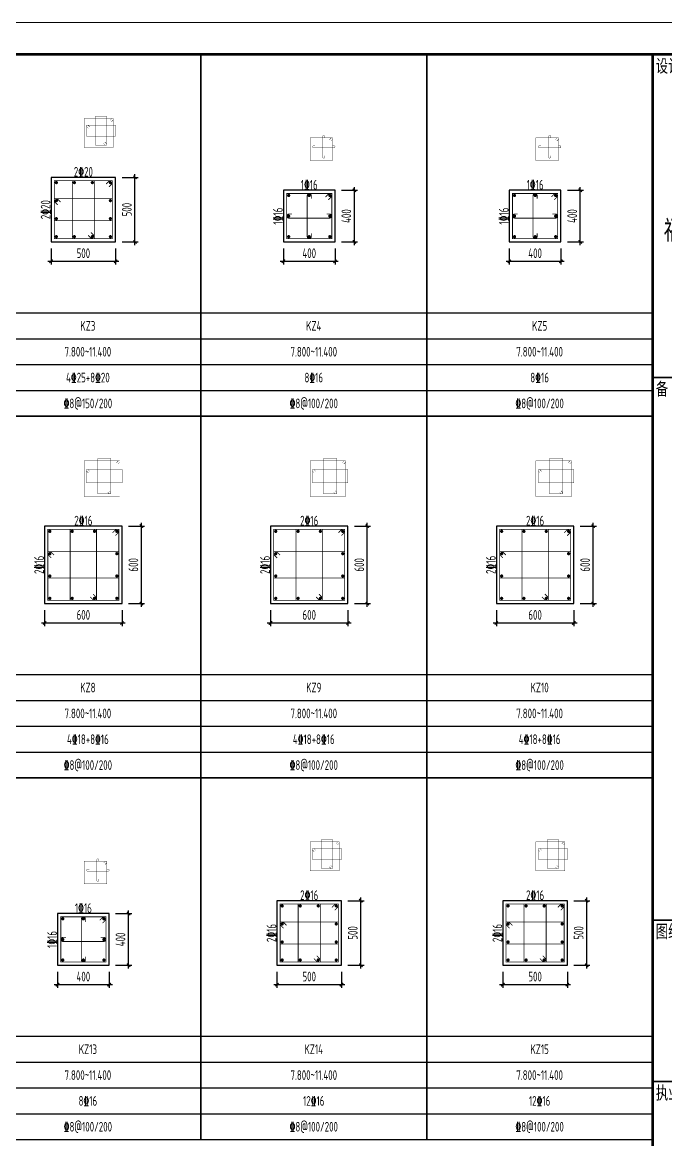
# Model space of a CAD drawing. Extents: x 3968514 to 5230306, y -516551 to -228246.
# Drawn here: x 4817156 to 4837094, y -334753 to -300153 of the extents above; entities that cross this region are included whole.
import ezdxf
from ezdxf.enums import TextEntityAlignment as Align

# ---------------------------------------------------------------- set-up
doc = ezdxf.new("R2010")
doc.units = 0
doc.header["$LTSCALE"] = 1000
doc.header["$MEASUREMENT"] = 0
for name, color, linetype, lineweight in [('COLU-DE', 7, 'Continuous', 25), ('COLU-DE-DIM', 3, 'Continuous', 25), ('COLU-YW', 7, 'Continuous', 25), ('FRAME', 3, 'Continuous', 18), ('REIN-D', 6, 'Continuous', 50), ('REIN-L', 1, 'Continuous', 50), ('TAB', 144, 'Continuous', 25), ('TAB-TEXT', 7, 'Continuous', 25)]:
    doc.layers.add(name, color=color, linetype=linetype, lineweight=lineweight)
doc.styles.add('FRAME', font='simhei.ttf', dxfattribs={"width": 0.7})
doc.styles.add('FromPkpm', font='Tssdeng.shx', dxfattribs={"width": 0.7, "bigfont": 'hztxt.shx'})
doc.dimstyles.new('Pkpm_1', dxfattribs={"dimtxt": 250, "dimasz": 100, "dimexe": 100, "dimexo": 0.0625, "dimgap": 100, "dimtad": 1, "dimdec": 0, "dimrnd": 1, "dimzin": 0, "dimdsep": 46, "dimtxsty": 'FromPkpm', "dimblk1": 'ARCHTICK', "dimblk2": 'ARCHTICK', "dimsah": 1, "dimcen": 0.09, "dimdle": 100, "dimadec": 0, "dimazin": 0, "dimtfac": 1, "dimtdec": 0, "dimtix": 1, "dimtmove": 2, "dimatfit": 1, "dimfxl": 1, "dimtolj": 1, "dimtzin": 0, "dimarcsym": 0})

# ---------------------------------------------------------------- blocks, each defined once
blk = doc.blocks.new('A$C0B803521')
at = {"layer": 'FRAME', "lineweight": 18}
blk.add_line((-15943, 93652), (-100043, 93652), dxfattribs=at)
at = {"layer": 'FRAME', "lineweight": 140}
blk.add_line((-16943, 92652), (-97543, 92652), dxfattribs=at)
at = {"layer": 'FRAME', "lineweight": 70}
blk.add_line((-23943, 92652), (-23943, 35252), dxfattribs=at)
at = {"layer": 'FRAME', "lineweight": 35}
for p, q in [((-23943, 82652), (-16943, 82652)), ((-16943, 65852), (-23943, 65852)), ((-16943, 60852), (-23943, 60852))]:
    blk.add_line(p, q, dxfattribs=at)
at = {"layer": 'FRAME', "style": 'FRAME'}
for s, insert, char_height, width, attachment_point in [('设计单位', (-23843, 92502), 400, 2368.14, 1), ('福建医工设计院有限公司', (-20443, 87187), 600, 9859.32, 5), ('备  注', (-23843, 82502), 400, 1758.31, 1), ('图纸专用章', (-23843, 65702), 400, 2928.14, 1), ('执业章', (-23843, 60702), 400, 3554.58, 1)]:
    blk.add_mtext(s, dxfattribs=dict(at, insert=insert, char_height=char_height, width=width, attachment_point=attachment_point))
blk = doc.blocks.new('_ArchTick')
at = {"color": 0, "linetype": 'ByBlock', "const_width": 0.4}
blk.add_lwpolyline([(-0.5, -0.5), (0.5, 0.5)], dxfattribs=at)
blk = doc.blocks.new('*D524')
at = {"layer": 'COLU-DE-DIM', "color": 0, "lineweight": -2, "transparency": 16777216}
for p, q in [((4832247, -307153), (4832247, -307653)), ((4833847, -307153), (4833847, -307653)), ((4832147, -307553), (4833947, -307553))]:
    blk.add_line(p, q, dxfattribs=at)
at = {"layer": 'Defpoints', "color": 0, "transparency": 16777216}
for p in [(4832247, -306953), (4833847, -306953), (4833847, -307553)]:
    blk.add_point(p, dxfattribs=at)
at = {"layer": 'COLU-DE-DIM', "color": 0, "lineweight": -2, "transparency": 16777216, "xscale": 100, "yscale": 100, "zscale": 100, "rotation": 180}
blk.add_blockref('_ArchTick', (4832247, -307553), dxfattribs=at)
at = {"layer": 'COLU-DE-DIM', "color": 0, "lineweight": -2, "transparency": 16777216, "xscale": 100, "yscale": 100, "zscale": 100}
blk.add_blockref('_ArchTick', (4833847, -307553), dxfattribs=at)
at = {"layer": 'COLU-DE-DIM', "color": 7, "transparency": 16777216, "insert": (4833047, -307303), "char_height": 300, "attachment_point": 5, "style": 'FromPkpm'}
blk.add_mtext('\\A1;400', dxfattribs=at)
blk = doc.blocks.new('*D523')
at = {"layer": 'COLU-DE-DIM', "color": 0, "lineweight": -2, "transparency": 16777216}
for p, q in [((4834047, -305353), (4834547, -305353)), ((4834447, -307053), (4834447, -305253)), ((4834047, -306953), (4834547, -306953))]:
    blk.add_line(p, q, dxfattribs=at)
at = {"layer": 'Defpoints', "color": 0, "transparency": 16777216}
for p in [(4833847, -305353), (4834447, -305353), (4833847, -306953)]:
    blk.add_point(p, dxfattribs=at)
at = {"layer": 'COLU-DE-DIM', "color": 0, "lineweight": -2, "transparency": 16777216, "xscale": 100, "yscale": 100, "zscale": 100}
for p, rotation in [((4834447, -305353), 90), ((4834447, -306953), 270)]:
    blk.add_blockref('_ArchTick', p, dxfattribs=dict(at, rotation=rotation))
at = {"layer": 'COLU-DE-DIM', "color": 7, "transparency": 16777216, "insert": (4834197, -306153), "char_height": 300, "attachment_point": 5, "rotation": 90, "style": 'FromPkpm'}
blk.add_mtext('\\A1;400', dxfattribs=at)
blk = doc.blocks.new('*D532')
at = {"layer": 'COLU-DE-DIM', "color": 0, "lineweight": -2, "transparency": 16777216}
for p, q in [((4825247, -307153), (4825247, -307653)), ((4826847, -307153), (4826847, -307653)), ((4825147, -307553), (4826947, -307553))]:
    blk.add_line(p, q, dxfattribs=at)
at = {"layer": 'Defpoints', "color": 0, "transparency": 16777216}
for p in [(4825247, -306953), (4826847, -306953), (4826847, -307553)]:
    blk.add_point(p, dxfattribs=at)
at = {"layer": 'COLU-DE-DIM', "color": 0, "lineweight": -2, "transparency": 16777216, "xscale": 100, "yscale": 100, "zscale": 100, "rotation": 180}
blk.add_blockref('_ArchTick', (4825247, -307553), dxfattribs=at)
at = {"layer": 'COLU-DE-DIM', "color": 0, "lineweight": -2, "transparency": 16777216, "xscale": 100, "yscale": 100, "zscale": 100}
blk.add_blockref('_ArchTick', (4826847, -307553), dxfattribs=at)
at = {"layer": 'COLU-DE-DIM', "color": 7, "transparency": 16777216, "insert": (4826047, -307303), "char_height": 300, "attachment_point": 5, "style": 'FromPkpm'}
blk.add_mtext('\\A1;400', dxfattribs=at)
blk = doc.blocks.new('*D531')
at = {"layer": 'COLU-DE-DIM', "color": 0, "lineweight": -2, "transparency": 16777216}
for p, q in [((4827047, -305353), (4827547, -305353)), ((4827447, -307053), (4827447, -305253)), ((4827047, -306953), (4827547, -306953))]:
    blk.add_line(p, q, dxfattribs=at)
at = {"layer": 'Defpoints', "color": 0, "transparency": 16777216}
for p in [(4826847, -305353), (4827447, -305353), (4826847, -306953)]:
    blk.add_point(p, dxfattribs=at)
at = {"layer": 'COLU-DE-DIM', "color": 0, "lineweight": -2, "transparency": 16777216, "xscale": 100, "yscale": 100, "zscale": 100}
for p, rotation in [((4827447, -305353), 90), ((4827447, -306953), 270)]:
    blk.add_blockref('_ArchTick', p, dxfattribs=dict(at, rotation=rotation))
at = {"layer": 'COLU-DE-DIM', "color": 7, "transparency": 16777216, "insert": (4827197, -306153), "char_height": 300, "attachment_point": 5, "rotation": 90, "style": 'FromPkpm'}
blk.add_mtext('\\A1;400', dxfattribs=at)
blk = doc.blocks.new('*D526')
at = {"layer": 'COLU-DE-DIM', "color": 0, "lineweight": -2, "transparency": 16777216}
for p, q in [((4817847, -318353), (4817847, -318853)), ((4820247, -318353), (4820247, -318853)), ((4817747, -318753), (4820347, -318753))]:
    blk.add_line(p, q, dxfattribs=at)
at = {"layer": 'Defpoints', "color": 0, "transparency": 16777216}
for p in [(4817847, -318153), (4820247, -318153), (4820247, -318753)]:
    blk.add_point(p, dxfattribs=at)
at = {"layer": 'COLU-DE-DIM', "color": 0, "lineweight": -2, "transparency": 16777216, "xscale": 100, "yscale": 100, "zscale": 100, "rotation": 180}
blk.add_blockref('_ArchTick', (4817847, -318753), dxfattribs=at)
at = {"layer": 'COLU-DE-DIM', "color": 0, "lineweight": -2, "transparency": 16777216, "xscale": 100, "yscale": 100, "zscale": 100}
blk.add_blockref('_ArchTick', (4820247, -318753), dxfattribs=at)
at = {"layer": 'COLU-DE-DIM', "color": 7, "transparency": 16777216, "insert": (4819047, -318503), "char_height": 300, "attachment_point": 5, "style": 'FromPkpm'}
blk.add_mtext('\\A1;600', dxfattribs=at)
blk = doc.blocks.new('*D525')
at = {"layer": 'COLU-DE-DIM', "color": 0, "lineweight": -2, "transparency": 16777216}
for p, q in [((4820447, -315753), (4820947, -315753)), ((4820847, -318253), (4820847, -315653)), ((4820447, -318153), (4820947, -318153))]:
    blk.add_line(p, q, dxfattribs=at)
at = {"layer": 'Defpoints', "color": 0, "transparency": 16777216}
for p in [(4820247, -315753), (4820847, -315753), (4820247, -318153)]:
    blk.add_point(p, dxfattribs=at)
at = {"layer": 'COLU-DE-DIM', "color": 0, "lineweight": -2, "transparency": 16777216, "xscale": 100, "yscale": 100, "zscale": 100}
for p, rotation in [((4820847, -315753), 90), ((4820847, -318153), 270)]:
    blk.add_blockref('_ArchTick', p, dxfattribs=dict(at, rotation=rotation))
at = {"layer": 'COLU-DE-DIM', "color": 7, "transparency": 16777216, "insert": (4820597, -316953), "char_height": 300, "attachment_point": 5, "rotation": 90, "style": 'FromPkpm'}
blk.add_mtext('\\A1;600', dxfattribs=at)
blk = doc.blocks.new('*D512')
at = {"layer": 'COLU-DE-DIM', "color": 0, "lineweight": -2, "transparency": 16777216}
for p, q in [((4831847, -318353), (4831847, -318853)), ((4834247, -318353), (4834247, -318853)), ((4831747, -318753), (4834347, -318753))]:
    blk.add_line(p, q, dxfattribs=at)
at = {"layer": 'Defpoints', "color": 0, "transparency": 16777216}
for p in [(4831847, -318153), (4834247, -318153), (4834247, -318753)]:
    blk.add_point(p, dxfattribs=at)
at = {"layer": 'COLU-DE-DIM', "color": 0, "lineweight": -2, "transparency": 16777216, "xscale": 100, "yscale": 100, "zscale": 100, "rotation": 180}
blk.add_blockref('_ArchTick', (4831847, -318753), dxfattribs=at)
at = {"layer": 'COLU-DE-DIM', "color": 0, "lineweight": -2, "transparency": 16777216, "xscale": 100, "yscale": 100, "zscale": 100}
blk.add_blockref('_ArchTick', (4834247, -318753), dxfattribs=at)
at = {"layer": 'COLU-DE-DIM', "color": 7, "transparency": 16777216, "insert": (4833047, -318503), "char_height": 300, "attachment_point": 5, "style": 'FromPkpm'}
blk.add_mtext('\\A1;600', dxfattribs=at)
blk = doc.blocks.new('*D511')
at = {"layer": 'COLU-DE-DIM', "color": 0, "lineweight": -2, "transparency": 16777216}
for p, q in [((4834447, -315753), (4834947, -315753)), ((4834847, -318253), (4834847, -315653)), ((4834447, -318153), (4834947, -318153))]:
    blk.add_line(p, q, dxfattribs=at)
at = {"layer": 'Defpoints', "color": 0, "transparency": 16777216}
for p in [(4834247, -315753), (4834847, -315753), (4834247, -318153)]:
    blk.add_point(p, dxfattribs=at)
at = {"layer": 'COLU-DE-DIM', "color": 0, "lineweight": -2, "transparency": 16777216, "xscale": 100, "yscale": 100, "zscale": 100}
for p, rotation in [((4834847, -315753), 90), ((4834847, -318153), 270)]:
    blk.add_blockref('_ArchTick', p, dxfattribs=dict(at, rotation=rotation))
at = {"layer": 'COLU-DE-DIM', "color": 7, "transparency": 16777216, "insert": (4834597, -316953), "char_height": 300, "attachment_point": 5, "rotation": 90, "style": 'FromPkpm'}
blk.add_mtext('\\A1;600', dxfattribs=at)
blk = doc.blocks.new('*D510')
at = {"layer": 'COLU-DE-DIM', "color": 0, "lineweight": -2, "transparency": 16777216}
for p, q in [((4824847, -318353), (4824847, -318853)), ((4827247, -318353), (4827247, -318853)), ((4824747, -318753), (4827347, -318753))]:
    blk.add_line(p, q, dxfattribs=at)
at = {"layer": 'Defpoints', "color": 0, "transparency": 16777216}
for p in [(4824847, -318153), (4827247, -318153), (4827247, -318753)]:
    blk.add_point(p, dxfattribs=at)
at = {"layer": 'COLU-DE-DIM', "color": 0, "lineweight": -2, "transparency": 16777216, "xscale": 100, "yscale": 100, "zscale": 100, "rotation": 180}
blk.add_blockref('_ArchTick', (4824847, -318753), dxfattribs=at)
at = {"layer": 'COLU-DE-DIM', "color": 0, "lineweight": -2, "transparency": 16777216, "xscale": 100, "yscale": 100, "zscale": 100}
blk.add_blockref('_ArchTick', (4827247, -318753), dxfattribs=at)
at = {"layer": 'COLU-DE-DIM', "color": 7, "transparency": 16777216, "insert": (4826047, -318503), "char_height": 300, "attachment_point": 5, "style": 'FromPkpm'}
blk.add_mtext('\\A1;600', dxfattribs=at)
blk = doc.blocks.new('*D509')
at = {"layer": 'COLU-DE-DIM', "color": 0, "lineweight": -2, "transparency": 16777216}
for p, q in [((4827447, -315753), (4827947, -315753)), ((4827847, -318253), (4827847, -315653)), ((4827447, -318153), (4827947, -318153))]:
    blk.add_line(p, q, dxfattribs=at)
at = {"layer": 'Defpoints', "color": 0, "transparency": 16777216}
for p in [(4827247, -315753), (4827847, -315753), (4827247, -318153)]:
    blk.add_point(p, dxfattribs=at)
at = {"layer": 'COLU-DE-DIM', "color": 0, "lineweight": -2, "transparency": 16777216, "xscale": 100, "yscale": 100, "zscale": 100}
for p, rotation in [((4827847, -315753), 90), ((4827847, -318153), 270)]:
    blk.add_blockref('_ArchTick', p, dxfattribs=dict(at, rotation=rotation))
at = {"layer": 'COLU-DE-DIM', "color": 7, "transparency": 16777216, "insert": (4827597, -316953), "char_height": 300, "attachment_point": 5, "rotation": 90, "style": 'FromPkpm'}
blk.add_mtext('\\A1;600', dxfattribs=at)
blk = doc.blocks.new('*D522')
at = {"layer": 'COLU-DE-DIM', "color": 0, "lineweight": -2, "transparency": 16777216}
for p, q in [((4832047, -329553), (4832047, -330053)), ((4834047, -329553), (4834047, -330053)), ((4831947, -329953), (4834147, -329953))]:
    blk.add_line(p, q, dxfattribs=at)
at = {"layer": 'Defpoints', "color": 0, "transparency": 16777216}
for p in [(4832047, -329353), (4834047, -329353), (4834047, -329953)]:
    blk.add_point(p, dxfattribs=at)
at = {"layer": 'COLU-DE-DIM', "color": 0, "lineweight": -2, "transparency": 16777216, "xscale": 100, "yscale": 100, "zscale": 100, "rotation": 180}
blk.add_blockref('_ArchTick', (4832047, -329953), dxfattribs=at)
at = {"layer": 'COLU-DE-DIM', "color": 0, "lineweight": -2, "transparency": 16777216, "xscale": 100, "yscale": 100, "zscale": 100}
blk.add_blockref('_ArchTick', (4834047, -329953), dxfattribs=at)
at = {"layer": 'COLU-DE-DIM', "color": 7, "transparency": 16777216, "insert": (4833047, -329703), "char_height": 300, "attachment_point": 5, "style": 'FromPkpm'}
blk.add_mtext('\\A1;500', dxfattribs=at)
blk = doc.blocks.new('*D521')
at = {"layer": 'COLU-DE-DIM', "color": 0, "lineweight": -2, "transparency": 16777216}
for p, q in [((4834647, -329453), (4834647, -327253)), ((4834247, -327353), (4834747, -327353)), ((4834247, -329353), (4834747, -329353))]:
    blk.add_line(p, q, dxfattribs=at)
at = {"layer": 'Defpoints', "color": 0, "transparency": 16777216}
for p in [(4834047, -327353), (4834647, -327353), (4834047, -329353)]:
    blk.add_point(p, dxfattribs=at)
at = {"layer": 'COLU-DE-DIM', "color": 0, "lineweight": -2, "transparency": 16777216, "xscale": 100, "yscale": 100, "zscale": 100}
for p, rotation in [((4834647, -327353), 90), ((4834647, -329353), 270)]:
    blk.add_blockref('_ArchTick', p, dxfattribs=dict(at, rotation=rotation))
at = {"layer": 'COLU-DE-DIM', "color": 7, "transparency": 16777216, "insert": (4834397, -328353), "char_height": 300, "attachment_point": 5, "rotation": 90, "style": 'FromPkpm'}
blk.add_mtext('\\A1;500', dxfattribs=at)
blk = doc.blocks.new('*D520')
at = {"layer": 'COLU-DE-DIM', "color": 0, "lineweight": -2, "transparency": 16777216}
for p, q in [((4818247, -329553), (4818247, -330053)), ((4819847, -329553), (4819847, -330053)), ((4818147, -329953), (4819947, -329953))]:
    blk.add_line(p, q, dxfattribs=at)
at = {"layer": 'Defpoints', "color": 0, "transparency": 16777216}
for p in [(4818247, -329353), (4819847, -329353), (4819847, -329953)]:
    blk.add_point(p, dxfattribs=at)
at = {"layer": 'COLU-DE-DIM', "color": 0, "lineweight": -2, "transparency": 16777216, "xscale": 100, "yscale": 100, "zscale": 100, "rotation": 180}
blk.add_blockref('_ArchTick', (4818247, -329953), dxfattribs=at)
at = {"layer": 'COLU-DE-DIM', "color": 0, "lineweight": -2, "transparency": 16777216, "xscale": 100, "yscale": 100, "zscale": 100}
blk.add_blockref('_ArchTick', (4819847, -329953), dxfattribs=at)
at = {"layer": 'COLU-DE-DIM', "color": 7, "transparency": 16777216, "insert": (4819047, -329703), "char_height": 300, "attachment_point": 5, "style": 'FromPkpm'}
blk.add_mtext('\\A1;400', dxfattribs=at)
blk = doc.blocks.new('*D519')
at = {"layer": 'COLU-DE-DIM', "color": 0, "lineweight": -2, "transparency": 16777216}
for p, q in [((4820447, -329453), (4820447, -327653)), ((4820047, -327753), (4820547, -327753)), ((4820047, -329353), (4820547, -329353))]:
    blk.add_line(p, q, dxfattribs=at)
at = {"layer": 'Defpoints', "color": 0, "transparency": 16777216}
for p in [(4819847, -327753), (4820447, -327753), (4819847, -329353)]:
    blk.add_point(p, dxfattribs=at)
at = {"layer": 'COLU-DE-DIM', "color": 0, "lineweight": -2, "transparency": 16777216, "xscale": 100, "yscale": 100, "zscale": 100}
for p, rotation in [((4820447, -327753), 90), ((4820447, -329353), 270)]:
    blk.add_blockref('_ArchTick', p, dxfattribs=dict(at, rotation=rotation))
at = {"layer": 'COLU-DE-DIM', "color": 7, "transparency": 16777216, "insert": (4820197, -328553), "char_height": 300, "attachment_point": 5, "rotation": 90, "style": 'FromPkpm'}
blk.add_mtext('\\A1;400', dxfattribs=at)
blk = doc.blocks.new('*D450')
at = {"layer": 'COLU-DE-DIM', "color": 0, "lineweight": -2, "transparency": 16777216}
for p, q in [((4825047, -329553), (4825047, -330053)), ((4827047, -329553), (4827047, -330053)), ((4824947, -329953), (4827147, -329953))]:
    blk.add_line(p, q, dxfattribs=at)
at = {"layer": 'Defpoints', "color": 0, "transparency": 16777216}
for p in [(4825047, -329353), (4827047, -329353), (4827047, -329953)]:
    blk.add_point(p, dxfattribs=at)
at = {"layer": 'COLU-DE-DIM', "color": 0, "lineweight": -2, "transparency": 16777216, "xscale": 100, "yscale": 100, "zscale": 100, "rotation": 180}
blk.add_blockref('_ArchTick', (4825047, -329953), dxfattribs=at)
at = {"layer": 'COLU-DE-DIM', "color": 0, "lineweight": -2, "transparency": 16777216, "xscale": 100, "yscale": 100, "zscale": 100}
blk.add_blockref('_ArchTick', (4827047, -329953), dxfattribs=at)
at = {"layer": 'COLU-DE-DIM', "color": 7, "transparency": 16777216, "insert": (4826047, -329703), "char_height": 300, "attachment_point": 5, "style": 'FromPkpm'}
blk.add_mtext('\\A1;500', dxfattribs=at)
blk = doc.blocks.new('*D449')
at = {"layer": 'COLU-DE-DIM', "color": 0, "lineweight": -2, "transparency": 16777216}
for p, q in [((4827647, -329453), (4827647, -327253)), ((4827247, -327353), (4827747, -327353)), ((4827247, -329353), (4827747, -329353))]:
    blk.add_line(p, q, dxfattribs=at)
at = {"layer": 'Defpoints', "color": 0, "transparency": 16777216}
for p in [(4827047, -327353), (4827647, -327353), (4827047, -329353)]:
    blk.add_point(p, dxfattribs=at)
at = {"layer": 'COLU-DE-DIM', "color": 0, "lineweight": -2, "transparency": 16777216, "xscale": 100, "yscale": 100, "zscale": 100}
for p, rotation in [((4827647, -327353), 90), ((4827647, -329353), 270)]:
    blk.add_blockref('_ArchTick', p, dxfattribs=dict(at, rotation=rotation))
at = {"layer": 'COLU-DE-DIM', "color": 7, "transparency": 16777216, "insert": (4827397, -328353), "char_height": 300, "attachment_point": 5, "rotation": 90, "style": 'FromPkpm'}
blk.add_mtext('\\A1;500', dxfattribs=at)
blk = doc.blocks.new('*D444')
at = {"layer": 'COLU-DE-DIM', "color": 0, "lineweight": -2, "transparency": 16777216}
for p, q in [((4818047, -307153), (4818047, -307653)), ((4820047, -307153), (4820047, -307653)), ((4817947, -307553), (4820147, -307553))]:
    blk.add_line(p, q, dxfattribs=at)
at = {"layer": 'Defpoints', "color": 0, "transparency": 16777216}
for p in [(4818047, -306953), (4820047, -306953), (4820047, -307553)]:
    blk.add_point(p, dxfattribs=at)
at = {"layer": 'COLU-DE-DIM', "color": 0, "lineweight": -2, "transparency": 16777216, "xscale": 100, "yscale": 100, "zscale": 100, "rotation": 180}
blk.add_blockref('_ArchTick', (4818047, -307553), dxfattribs=at)
at = {"layer": 'COLU-DE-DIM', "color": 0, "lineweight": -2, "transparency": 16777216, "xscale": 100, "yscale": 100, "zscale": 100}
blk.add_blockref('_ArchTick', (4820047, -307553), dxfattribs=at)
at = {"layer": 'COLU-DE-DIM', "color": 7, "transparency": 16777216, "insert": (4819047, -307303), "char_height": 300, "attachment_point": 5, "style": 'FromPkpm'}
blk.add_mtext('\\A1;500', dxfattribs=at)
blk = doc.blocks.new('*D443')
at = {"layer": 'COLU-DE-DIM', "color": 0, "lineweight": -2, "transparency": 16777216}
for p, q in [((4820247, -304953), (4820747, -304953)), ((4820647, -307053), (4820647, -304853)), ((4820247, -306953), (4820747, -306953))]:
    blk.add_line(p, q, dxfattribs=at)
at = {"layer": 'Defpoints', "color": 0, "transparency": 16777216}
for p in [(4820047, -304953), (4820647, -304953), (4820047, -306953)]:
    blk.add_point(p, dxfattribs=at)
at = {"layer": 'COLU-DE-DIM', "color": 0, "lineweight": -2, "transparency": 16777216, "xscale": 100, "yscale": 100, "zscale": 100}
for p, rotation in [((4820647, -304953), 90), ((4820647, -306953), 270)]:
    blk.add_blockref('_ArchTick', p, dxfattribs=dict(at, rotation=rotation))
at = {"layer": 'COLU-DE-DIM', "color": 7, "transparency": 16777216, "insert": (4820397, -305953), "char_height": 300, "attachment_point": 5, "rotation": 90, "style": 'FromPkpm'}
blk.add_mtext('\\A1;500', dxfattribs=at)

msp = doc.modelspace()

# ---------------------------------------------------------------- linework, layer by layer
at = {"layer": 'COLU-DE'}
for points in [[(4818047.48787, -306953.30351), (4820047.48787, -306953.30351), (4820047.48787, -304953.30351), (4818047.48787, -304953.30351)], [(4825247.48787, -306953.30351), (4826847.48787, -306953.30351), (4826847.48787, -305353.30351), (4825247.48787, -305353.30351)], [(4832247.48787, -306953.30351), (4833847.48787, -306953.30351), (4833847.48787, -305353.30351), (4832247.48787, -305353.30351)], [(4817847.48787, -318153.30351), (4820247.48787, -318153.30351), (4820247.48787, -315753.30351), (4817847.48787, -315753.30351)], [(4824847.48787, -318153.30351), (4827247.48787, -318153.30351), (4827247.48787, -315753.30351), (4824847.48787, -315753.30351)], [(4831847.48787, -318153.30351), (4834247.48787, -318153.30351), (4834247.48787, -315753.30351), (4831847.48787, -315753.30351)], [(4825047.48787, -329353.30253), (4827047.48787, -329353.30253), (4827047.48787, -327353.30253), (4825047.48787, -327353.30253)], [(4832047.48787, -329353.30253), (4834047.48787, -329353.30253), (4834047.48787, -327353.30253), (4832047.48787, -327353.30253)], [(4818247.48787, -329353.30253), (4819847.48787, -329353.30253), (4819847.48787, -327753.30253), (4818247.48787, -327753.30253)]]:
    msp.add_lwpolyline(points, close=True, dxfattribs=at)
at = {"layer": 'REIN-D', "const_width": 50}
for points in [[(4818234.98787, -305115.80351, 1), (4818184.98787, -305115.80351, 1)], [(4818793.32113, -305115.80351, 1), (4818743.32113, -305115.80351, 1)], [(4819351.65462, -305115.80351, 1), (4819301.65462, -305115.80351, 1)], [(4819909.98787, -305115.80351, 1), (4819859.98787, -305115.80351, 1)], [(4825434.98787, -305515.80351, 1), (4825384.98787, -305515.80351, 1)], [(4826072.48787, -305515.80351, 1), (4826022.48787, -305515.80351, 1)], [(4826709.98787, -305515.80351, 1), (4826659.98787, -305515.80351, 1)], [(4832434.98787, -305515.80351, 1), (4832384.98787, -305515.80351, 1)], [(4833072.48787, -305515.80351, 1), (4833022.48787, -305515.80351, 1)], [(4833709.98787, -305515.80351, 1), (4833659.98787, -305515.80351, 1)], [(4818234.98787, -305674.13652, 1), (4818184.98787, -305674.13652, 1)], [(4819909.98787, -305674.13652, 1), (4819859.98787, -305674.13652, 1)], [(4818234.98787, -306232.4705, 1), (4818184.98787, -306232.4705, 1)], [(4819909.98787, -306232.4705, 1), (4819859.98787, -306232.4705, 1)], [(4825434.98787, -306153.30351, 1), (4825384.98787, -306153.30351, 1)], [(4826709.98787, -306153.30351, 1), (4826659.98787, -306153.30351, 1)], [(4832434.98787, -306153.30351, 1), (4832384.98787, -306153.30351, 1)], [(4833709.98787, -306153.30351, 1), (4833659.98787, -306153.30351, 1)], [(4818234.98787, -306790.80351, 1), (4818184.98787, -306790.80351, 1)], [(4818793.32113, -306790.80351, 1), (4818743.32113, -306790.80351, 1)], [(4819351.65462, -306790.80351, 1), (4819301.65462, -306790.80351, 1)], [(4819909.98787, -306790.80351, 1), (4819859.98787, -306790.80351, 1)], [(4825434.98787, -306790.80351, 1), (4825384.98787, -306790.80351, 1)], [(4826072.48787, -306790.80351, 1), (4826022.48787, -306790.80351, 1)], [(4826709.98787, -306790.80351, 1), (4826659.98787, -306790.80351, 1)], [(4832434.98787, -306790.80351, 1), (4832384.98787, -306790.80351, 1)], [(4833072.48787, -306790.80351, 1), (4833022.48787, -306790.80351, 1)], [(4833709.98787, -306790.80351, 1), (4833659.98787, -306790.80351, 1)], [(4818034.98787, -315915.80351, 1), (4817984.98787, -315915.80351, 1)], [(4818726.65584, -315915.80351, 1), (4818676.65584, -315915.80351, 1)], [(4819418.31991, -315915.80351, 1), (4819368.31991, -315915.80351, 1)], [(4820109.98787, -315915.80351, 1), (4820059.98787, -315915.80351, 1)], [(4825034.98787, -315915.80351, 1), (4824984.98787, -315915.80351, 1)], [(4825726.65584, -315915.80351, 1), (4825676.65584, -315915.80351, 1)], [(4826418.31991, -315915.80351, 1), (4826368.31991, -315915.80351, 1)], [(4827109.98787, -315915.80351, 1), (4827059.98787, -315915.80351, 1)], [(4832034.98787, -315915.80351, 1), (4831984.98787, -315915.80351, 1)], [(4832726.65584, -315915.80351, 1), (4832676.65584, -315915.80351, 1)], [(4833418.31991, -315915.80351, 1), (4833368.31991, -315915.80351, 1)], [(4834109.98787, -315915.80351, 1), (4834059.98787, -315915.80351, 1)], [(4818034.98787, -316607.4705, 1), (4817984.98787, -316607.4705, 1)], [(4820109.98787, -316607.4705, 1), (4820059.98787, -316607.4705, 1)], [(4825034.98787, -316607.4705, 1), (4824984.98787, -316607.4705, 1)], [(4827109.98787, -316607.4705, 1), (4827059.98787, -316607.4705, 1)], [(4832034.98787, -316607.4705, 1), (4831984.98787, -316607.4705, 1)], [(4834109.98787, -316607.4705, 1), (4834059.98787, -316607.4705, 1)], [(4818034.98787, -317299.13652, 1), (4817984.98787, -317299.13652, 1)], [(4820109.98787, -317299.13652, 1), (4820059.98787, -317299.13652, 1)], [(4825034.98787, -317299.13652, 1), (4824984.98787, -317299.13652, 1)], [(4827109.98787, -317299.13652, 1), (4827059.98787, -317299.13652, 1)], [(4832034.98787, -317299.13652, 1), (4831984.98787, -317299.13652, 1)], [(4834109.98787, -317299.13652, 1), (4834059.98787, -317299.13652, 1)], [(4818034.98787, -317990.80351, 1), (4817984.98787, -317990.80351, 1)], [(4818726.65584, -317990.80351, 1), (4818676.65584, -317990.80351, 1)], [(4819418.31991, -317990.80351, 1), (4819368.31991, -317990.80351, 1)], [(4820109.98787, -317990.80351, 1), (4820059.98787, -317990.80351, 1)], [(4825034.98787, -317990.80351, 1), (4824984.98787, -317990.80351, 1)], [(4825726.65584, -317990.80351, 1), (4825676.65584, -317990.80351, 1)], [(4826418.31991, -317990.80351, 1), (4826368.31991, -317990.80351, 1)], [(4827109.98787, -317990.80351, 1), (4827059.98787, -317990.80351, 1)], [(4832034.98787, -317990.80351, 1), (4831984.98787, -317990.80351, 1)], [(4832726.65584, -317990.80351, 1), (4832676.65584, -317990.80351, 1)], [(4833418.31991, -317990.80351, 1), (4833368.31991, -317990.80351, 1)], [(4834109.98787, -317990.80351, 1), (4834059.98787, -317990.80351, 1)], [(4825234.98787, -327515.80253, 1), (4825184.98787, -327515.80253, 1)], [(4825793.32113, -327515.80253, 1), (4825743.32113, -327515.80253, 1)], [(4826351.65462, -327515.80253, 1), (4826301.65462, -327515.80253, 1)], [(4826909.98787, -327515.80253, 1), (4826859.98787, -327515.80253, 1)], [(4832234.98787, -327515.80253, 1), (4832184.98787, -327515.80253, 1)], [(4832793.32088, -327515.80253, 1), (4832743.32088, -327515.80253, 1)], [(4833351.65487, -327515.80253, 1), (4833301.65487, -327515.80253, 1)], [(4833909.98787, -327515.80253, 1), (4833859.98787, -327515.80253, 1)], [(4818434.98787, -327915.80253, 1), (4818384.98787, -327915.80253, 1)], [(4819072.48787, -327915.80253, 1), (4819022.48787, -327915.80253, 1)], [(4819709.98787, -327915.80253, 1), (4819659.98787, -327915.80253, 1)], [(4825234.98787, -328074.13652, 1), (4825184.98787, -328074.13652, 1)], [(4826909.98787, -328074.13652, 1), (4826859.98787, -328074.13652, 1)], [(4832234.98787, -328074.13652, 1), (4832184.98787, -328074.13652, 1)], [(4833909.98787, -328074.13652, 1), (4833859.98787, -328074.13652, 1)], [(4818434.98787, -328553.30253, 1), (4818384.98787, -328553.30253, 1)], [(4819709.98787, -328553.30253, 1), (4819659.98787, -328553.30253, 1)], [(4825234.98787, -328632.46855, 1), (4825184.98787, -328632.46855, 1)], [(4826909.98787, -328632.46855, 1), (4826859.98787, -328632.46855, 1)], [(4832234.98787, -328632.46855, 1), (4832184.98787, -328632.46855, 1)], [(4833909.98787, -328632.46855, 1), (4833859.98787, -328632.46855, 1)], [(4818434.98787, -329190.80253, 1), (4818384.98787, -329190.80253, 1)], [(4819072.48787, -329190.80253, 1), (4819022.48787, -329190.80253, 1)], [(4819709.98787, -329190.80253, 1), (4819659.98787, -329190.80253, 1)], [(4825234.98787, -329190.80253, 1), (4825184.98787, -329190.80253, 1)], [(4825793.32113, -329190.80253, 1), (4825743.32113, -329190.80253, 1)], [(4826351.65462, -329190.80253, 1), (4826301.65462, -329190.80253, 1)], [(4826909.98787, -329190.80253, 1), (4826859.98787, -329190.80253, 1)], [(4832234.98787, -329190.80253, 1), (4832184.98787, -329190.80253, 1)], [(4832793.32088, -329190.80253, 1), (4832743.32088, -329190.80253, 1)], [(4833351.65487, -329190.80253, 1), (4833301.65487, -329190.80253, 1)], [(4833909.98787, -329190.80253, 1), (4833859.98787, -329190.80253, 1)]]:
    msp.add_lwpolyline(points, format="xyb", close=True, dxfattribs=at)
at = {"layer": 'REIN-L', "color": 6}
for points, const_width in [([(4819671.13582, -303905.3123), (4819724.12703, -303958.30351), (4819768.32137, -303958.30351), (4819768.32137, -303058.30351), (4819426.65462, -303058.30351), (4819426.65462, -303958.30351), (4819768.32137, -303958.30351), (4819768.32137, -303914.10917), (4819715.32967, -303861.11796)], 10), ([(4819244.67342, -303390.46171), (4819191.68197, -303337.4705), (4819147.48787, -303337.4705), (4819147.48787, -303679.13652), (4820047.48787, -303679.13652), (4820047.48787, -303337.4705), (4819147.48787, -303337.4705), (4819147.48787, -303381.66435), (4819200.47933, -303434.65605)], 10), ([(4819194.78353, -306747.32109), (4819300.76619, -306853.30351), (4819389.15462, -306853.30351), (4819389.15462, -305053.30351), (4818705.82113, -305053.30351), (4818705.82113, -306853.30351), (4819389.15462, -306853.30351), (4819389.15462, -306764.91484), (4819283.17171, -306658.93242)], 25), ([(4818341.85897, -305717.61992), (4818235.87606, -305611.63652), (4818147.48787, -305611.63652), (4818147.48787, -306294.9705), (4819947.48787, -306294.9705), (4819947.48787, -305611.63652), (4818147.48787, -305611.63652), (4818147.48787, -305700.02519), (4818253.47078, -305806.00761)], 25), ([(4819804.46834, -314705.3123), (4819857.46053, -314758.30351), (4819901.65584, -314758.30351), (4819901.65584, -313658.30351), (4819493.31991, -313658.30351), (4819493.31991, -314758.30351), (4819901.65584, -314758.30351), (4819901.65584, -314714.10917), (4819848.66366, -314661.11796)], 10), ([(4826804.46834, -314705.3123), (4826857.46053, -314758.30351), (4826901.65584, -314758.30351), (4826901.65584, -313658.30351), (4826493.31991, -313658.30351), (4826493.31991, -314758.30351), (4826901.65584, -314758.30351), (4826901.65584, -314714.10917), (4826848.66366, -314661.11796)], 10), ([(4833804.46834, -314705.3123), (4833857.46053, -314758.30351), (4833901.65584, -314758.30351), (4833901.65584, -313658.30351), (4833493.31991, -313658.30351), (4833493.31991, -314758.30351), (4833901.65584, -314758.30351), (4833901.65584, -314714.10917), (4833848.66366, -314661.11796)], 10), ([(4819244.67537, -314057.12822), (4819191.68319, -314004.13652), (4819147.48787, -314004.13652), (4819147.48787, -314412.4705), (4820247.48787, -314412.4705), (4820247.48787, -314004.13652), (4819147.48787, -314004.13652), (4819147.48787, -314048.33085), (4819200.48006, -314101.32206)], 10), ([(4826244.67537, -314057.12822), (4826191.68319, -314004.13652), (4826147.48787, -314004.13652), (4826147.48787, -314412.4705), (4827247.48787, -314412.4705), (4827247.48787, -314004.13652), (4826147.48787, -314004.13652), (4826147.48787, -314048.33085), (4826200.48006, -314101.32206)], 10), ([(4833244.67537, -314057.12822), (4833191.68319, -314004.13652), (4833147.48787, -314004.13652), (4833147.48787, -314412.4705), (4834247.48787, -314412.4705), (4834247.48787, -314004.13652), (4833147.48787, -314004.13652), (4833147.48787, -314048.33085), (4833200.48006, -314101.32206)], 10), ([(4819261.44881, -317947.32109), (4819367.43319, -318053.30351), (4819455.81991, -318053.30351), (4819455.81991, -315853.30351), (4818639.15584, -315853.30351), (4818639.15584, -318053.30351), (4819455.81991, -318053.30351), (4819455.81991, -317964.91484), (4819349.83944, -317858.93242)], 25), ([(4826261.44881, -317947.32109), (4826367.43319, -318053.30351), (4826455.81991, -318053.30351), (4826455.81991, -315853.30351), (4825639.15584, -315853.30351), (4825639.15584, -318053.30351), (4826455.81991, -318053.30351), (4826455.81991, -317964.91484), (4826349.83944, -317858.93242)], 25), ([(4833261.44881, -317947.32109), (4833367.43319, -318053.30351), (4833455.81991, -318053.30351), (4833455.81991, -315853.30351), (4832639.15584, -315853.30351), (4832639.15584, -318053.30351), (4833455.81991, -318053.30351), (4833455.81991, -317964.91484), (4833349.83944, -317858.93242)], 25), ([(4818141.85897, -316650.95292), (4818035.87459, -316544.9705), (4817947.48787, -316544.9705), (4817947.48787, -317361.63652), (4820147.48787, -317361.63652), (4820147.48787, -316544.9705), (4817947.48787, -316544.9705), (4817947.48787, -316633.3582), (4818053.47225, -316739.34159)], 25), ([(4825141.85897, -316650.95292), (4825035.87459, -316544.9705), (4824947.48787, -316544.9705), (4824947.48787, -317361.63652), (4827147.48787, -317361.63652), (4827147.48787, -316544.9705), (4824947.48787, -316544.9705), (4824947.48787, -316633.3582), (4825053.47225, -316739.34159)], 25), ([(4832141.85897, -316650.95292), (4832035.87459, -316544.9705), (4831947.48787, -316544.9705), (4831947.48787, -317361.63652), (4834147.48787, -317361.63652), (4834147.48787, -316544.9705), (4831947.48787, -316544.9705), (4831947.48787, -316633.3582), (4832053.47225, -316739.34159)], 25), ([(4826671.13582, -326305.31034), (4826724.12703, -326358.30253), (4826768.32137, -326358.30253), (4826768.32137, -325458.30253), (4826426.65462, -325458.30253), (4826426.65462, -326358.30253), (4826768.32137, -326358.30253), (4826768.32137, -326314.10917), (4826715.32967, -326261.11699)], 10), ([(4833671.13534, -326305.31034), (4833724.12655, -326358.30253), (4833768.32088, -326358.30253), (4833768.32088, -325458.30253), (4833426.65487, -325458.30253), (4833426.65487, -326358.30253), (4833768.32088, -326358.30253), (4833768.32088, -326314.10917), (4833715.32967, -326261.11699)], 10), ([(4826244.67342, -325790.46074), (4826191.68197, -325737.46855), (4826147.48787, -325737.46855), (4826147.48787, -326079.13652), (4827047.48787, -326079.13652), (4827047.48787, -325737.46855), (4826147.48787, -325737.46855), (4826147.48787, -325781.66386), (4826200.47933, -325834.65409)], 10), ([(4833244.67342, -325790.46074), (4833191.68221, -325737.46855), (4833147.48787, -325737.46855), (4833147.48787, -326079.13652), (4834047.48787, -326079.13652), (4834047.48787, -325737.46855), (4833147.48787, -325737.46855), (4833147.48787, -325781.66386), (4833200.47909, -325834.65409)], 10), ([(4826194.78353, -329147.32011), (4826300.76619, -329253.30253), (4826389.15462, -329253.30253), (4826389.15462, -327453.30253), (4825705.82113, -327453.30253), (4825705.82113, -329253.30253), (4826389.15462, -329253.30253), (4826389.15462, -329164.91386), (4826283.17171, -329058.93144)], 25), ([(4833194.78377, -329147.32011), (4833300.76619, -329253.30253), (4833389.15487, -329253.30253), (4833389.15487, -327453.30253), (4832705.82088, -327453.30253), (4832705.82088, -329253.30253), (4833389.15487, -329253.30253), (4833389.15487, -329164.91386), (4833283.17147, -329058.93144)], 25), ([(4825341.85897, -328117.61894), (4825235.87606, -328011.63652), (4825147.48787, -328011.63652), (4825147.48787, -328694.96855), (4826947.48787, -328694.96855), (4826947.48787, -328011.63652), (4825147.48787, -328011.63652), (4825147.48787, -328100.02519), (4825253.47078, -328206.00761)], 25), ([(4832341.85897, -328117.61894), (4832235.87655, -328011.63652), (4832147.48787, -328011.63652), (4832147.48787, -328694.96855), (4833947.48787, -328694.96855), (4833947.48787, -328011.63652), (4832147.48787, -328011.63652), (4832147.48787, -328100.02519), (4832253.4703, -328206.00761)], 25)]:
    msp.add_lwpolyline(points, dxfattribs=dict(at, const_width=const_width))
at = {"layer": 'REIN-L'}
for points, const_width in [([(4819919.49666, -303230.48906), (4819972.48787, -303177.49784), (4819972.48787, -303133.30351), (4819072.48787, -303133.30351), (4819072.48787, -304033.30351), (4819972.48787, -304033.30351), (4819972.48787, -303133.30351), (4819928.29354, -303133.30351), (4819875.30233, -303186.29472)], 10), ([(4826719.49666, -303830.48906), (4826772.48787, -303777.49784), (4826772.48787, -303733.30351), (4826072.48787, -303733.30351), (4826072.48787, -304433.30351), (4826772.48787, -304433.30351), (4826772.48787, -303733.30351), (4826728.29354, -303733.30351), (4826675.30233, -303786.29472)], 10), ([(4833719.49569, -303830.48906), (4833772.48787, -303777.49784), (4833772.48787, -303733.30351), (4833072.48787, -303733.30351), (4833072.48787, -304433.30351), (4833772.48787, -304433.30351), (4833772.48787, -303733.30351), (4833728.29451, -303733.30351), (4833675.30233, -303786.29472)], 10), ([(4819841.50496, -305247.6746), (4819947.48787, -305141.69218), (4819947.48787, -305053.30351), (4818147.48787, -305053.30351), (4818147.48787, -306853.30351), (4819947.48787, -306853.30351), (4819947.48787, -305053.30351), (4819859.09969, -305053.30351), (4819753.11678, -305159.28593)], 25), ([(4826641.50545, -305647.6746), (4826747.48787, -305541.69218), (4826747.48787, -305453.30351), (4825347.48787, -305453.30351), (4825347.48787, -306853.30351), (4826747.48787, -306853.30351), (4826747.48787, -305453.30351), (4826659.0992, -305453.30351), (4826553.11678, -305559.28593)], 25), ([(4833641.50545, -305647.6746), (4833747.48787, -305541.69218), (4833747.48787, -305453.30351), (4832347.48787, -305453.30351), (4832347.48787, -306853.30351), (4833747.48787, -306853.30351), (4833747.48787, -305453.30351), (4833659.0992, -305453.30351), (4833553.11678, -305559.28593)], 25), ([(4820119.49569, -313830.48906), (4820172.48787, -313777.49784), (4820172.48787, -313733.30351), (4819072.48787, -313733.30351), (4819072.48787, -314833.30351), (4820172.48787, -314833.30351), (4820172.48787, -313733.30351), (4820128.29256, -313733.30351), (4820075.30037, -313786.29472)], 10), ([(4827119.49569, -313830.48906), (4827172.48787, -313777.49784), (4827172.48787, -313733.30351), (4826072.48787, -313733.30351), (4826072.48787, -314833.30351), (4827172.48787, -314833.30351), (4827172.48787, -313733.30351), (4827128.29256, -313733.30351), (4827075.30037, -313786.29472)], 10), ([(4834119.49569, -313830.48906), (4834172.48787, -313777.49784), (4834172.48787, -313733.30351), (4833072.48787, -313733.30351), (4833072.48787, -314833.30351), (4834172.48787, -314833.30351), (4834172.48787, -313733.30351), (4834128.29256, -313733.30351), (4834075.30037, -313786.29472)], 10), ([(4820041.5035, -316047.6746), (4820147.48787, -315941.69218), (4820147.48787, -315853.30351), (4817947.48787, -315853.30351), (4817947.48787, -318053.30351), (4820147.48787, -318053.30351), (4820147.48787, -315853.30351), (4820059.10116, -315853.30351), (4819953.11678, -315959.28593)], 25), ([(4827041.5035, -316047.6746), (4827147.48787, -315941.69218), (4827147.48787, -315853.30351), (4824947.48787, -315853.30351), (4824947.48787, -318053.30351), (4827147.48787, -318053.30351), (4827147.48787, -315853.30351), (4827059.10116, -315853.30351), (4826953.11678, -315959.28593)], 25), ([(4834041.5035, -316047.6746), (4834147.48787, -315941.69218), (4834147.48787, -315853.30351), (4831947.48787, -315853.30351), (4831947.48787, -318053.30351), (4834147.48787, -318053.30351), (4834147.48787, -315853.30351), (4834059.10116, -315853.30351), (4833953.11678, -315959.28593)], 25), ([(4826919.49666, -325630.48808), (4826972.48787, -325577.49589), (4826972.48787, -325533.30253), (4826072.48787, -325533.30253), (4826072.48787, -326433.30253), (4826972.48787, -326433.30253), (4826972.48787, -325533.30253), (4826928.29354, -325533.30253), (4826875.30233, -325586.29472)], 10), ([(4833919.49666, -325630.48808), (4833972.48787, -325577.49589), (4833972.48787, -325533.30253), (4833072.48787, -325533.30253), (4833072.48787, -326433.30253), (4833972.48787, -326433.30253), (4833972.48787, -325533.30253), (4833928.29354, -325533.30253), (4833875.30233, -325586.29472)], 10), ([(4819719.49642, -326230.48808), (4819772.48787, -326177.49589), (4819772.48787, -326133.30253), (4819072.48787, -326133.30253), (4819072.48787, -326833.30253), (4819772.48787, -326833.30253), (4819772.48787, -326133.30253), (4819728.29378, -326133.30253), (4819675.30233, -326186.29472)], 10), ([(4826841.50496, -327647.67363), (4826947.48787, -327541.6912), (4826947.48787, -327453.30253), (4825147.48787, -327453.30253), (4825147.48787, -329253.30253), (4826947.48787, -329253.30253), (4826947.48787, -327453.30253), (4826859.09969, -327453.30253), (4826753.11678, -327559.28495)], 25), ([(4833841.50545, -327647.67363), (4833947.48787, -327541.6912), (4833947.48787, -327453.30253), (4832147.48787, -327453.30253), (4832147.48787, -329253.30253), (4833947.48787, -329253.30253), (4833947.48787, -327453.30253), (4833859.0992, -327453.30253), (4833753.11678, -327559.28495)], 25), ([(4819641.50496, -328047.67363), (4819747.48787, -327941.6912), (4819747.48787, -327853.30253), (4818347.48787, -327853.30253), (4818347.48787, -329253.30253), (4819747.48787, -329253.30253), (4819747.48787, -327853.30253), (4819659.09969, -327853.30253), (4819553.11678, -327959.28495)], 25)]:
    msp.add_lwpolyline(points, dxfattribs=dict(at, const_width=const_width))
at = {"layer": 'REIN-L', "color": 6}
for points, const_width in [([(4826528.73787, -303739.55351), (4826528.73787, -303689.55351, 0.4142136058), (4826497.48787, -303658.30351, 0.4142136058), (4826466.23787, -303689.55351), (4826466.23787, -304327.05351, 0.4142136058), (4826497.48787, -304358.30351, 0.4142134332), (4826528.73787, -304327.05351), (4826528.73787, -304277.05351)], 10), ([(4833528.73787, -303739.55351), (4833528.73787, -303689.55351, 0.4142136058), (4833497.48787, -303658.30351, 0.4142136058), (4833466.23787, -303689.55351), (4833466.23787, -304327.05351, 0.4142136058), (4833497.48787, -304358.30351, 0.4142134332), (4833528.73787, -304327.05351), (4833528.73787, -304277.05351)], 10), ([(4826228.73787, -303977.05351), (4826178.73787, -303977.05351, 0.4142135195), (4826147.48787, -304008.30351, 0.4142136058), (4826178.73787, -304039.55351), (4826816.23787, -304039.55351, 0.4142136058), (4826847.48787, -304008.30351, 0.4142134332), (4826816.23787, -303977.05351), (4826766.23787, -303977.05351)], 10), ([(4833228.73787, -303977.05351), (4833178.73787, -303977.05351, 0.4142135195), (4833147.48787, -304008.30351, 0.4142136058), (4833178.73787, -304039.55351), (4833816.23787, -304039.55351, 0.4142136058), (4833847.48787, -304008.30351, 0.4142134332), (4833816.23787, -303977.05351), (4833766.23787, -303977.05351)], 10), ([(4826109.98787, -305615.80351), (4826109.98787, -305515.80351, 0.4142136058), (4826047.48787, -305453.30351, 0.4142136058), (4825984.98787, -305515.80351), (4825984.98787, -306790.80351, 0.4142136058), (4826047.48787, -306853.30351, 0.4142134332), (4826109.98787, -306790.80351), (4826109.98787, -306690.80351)], 25), ([(4833109.98787, -305615.80351), (4833109.98787, -305515.80351, 0.4142136058), (4833047.48787, -305453.30351, 0.4142136058), (4832984.98787, -305515.80351), (4832984.98787, -306790.80351, 0.4142136058), (4833047.48787, -306853.30351, 0.4142134332), (4833109.98787, -306790.80351), (4833109.98787, -306690.80351)], 25), ([(4825509.98787, -306090.80351), (4825409.98787, -306090.80351, 0.4142135195), (4825347.48787, -306153.30351, 0.4142136058), (4825409.98787, -306215.80351), (4826684.98787, -306215.80351, 0.4142136058), (4826747.48787, -306153.30351, 0.4142134332), (4826684.98787, -306090.80351), (4826584.98787, -306090.80351)], 25), ([(4832509.98787, -306090.80351), (4832409.98787, -306090.80351, 0.4142135195), (4832347.48787, -306153.30351, 0.4142136058), (4832409.98787, -306215.80351), (4833684.98787, -306215.80351, 0.4142136058), (4833747.48787, -306153.30351, 0.4142134332), (4833684.98787, -306090.80351), (4833584.98787, -306090.80351)], 25), ([(4819528.73787, -326139.55253), (4819528.73787, -326089.55253, 0.4142136058), (4819497.48787, -326058.30253, 0.4142136058), (4819466.23787, -326089.55253), (4819466.23787, -326727.05253, 0.4142136058), (4819497.48787, -326758.30253, 0.4142134332), (4819528.73787, -326727.05253), (4819528.73787, -326677.05253)], 10), ([(4819228.73787, -326377.05253), (4819178.73787, -326377.05253, 0.4142135195), (4819147.48787, -326408.30253, 0.4142136058), (4819178.73787, -326439.55253), (4819816.23787, -326439.55253, 0.4142136058), (4819847.48787, -326408.30253, 0.4142134332), (4819816.23787, -326377.05253), (4819766.23787, -326377.05253)], 10), ([(4819109.98787, -328015.80253), (4819109.98787, -327915.80253, 0.4142136058), (4819047.48787, -327853.30253, 0.4142136058), (4818984.98787, -327915.80253), (4818984.98787, -329190.80253, 0.4142136058), (4819047.48787, -329253.30253, 0.4142134332), (4819109.98787, -329190.80253), (4819109.98787, -329090.80253)], 25), ([(4818509.98787, -328490.80253), (4818409.98787, -328490.80253, 0.4142135195), (4818347.48787, -328553.30253, 0.4142136058), (4818409.98787, -328615.80253), (4819684.98787, -328615.80253, 0.4142136058), (4819747.48787, -328553.30253, 0.4142134332), (4819684.98787, -328490.80253), (4819584.98787, -328490.80253)], 25)]:
    msp.add_lwpolyline(points, format="xyb", dxfattribs=dict(at, const_width=const_width))
at = {"layer": 'TAB'}
for p, q in [((4815687.48787, -309153.30351), (4822687.48787, -309153.30351)), ((4822687.48787, -309153.30351), (4829687.48787, -309153.30351)), ((4829687.48787, -309153.30351), (4836687.48787, -309153.30351)), ((4815687.48787, -309953.30351), (4822687.48787, -309953.30351)), ((4822687.48787, -309953.30351), (4829687.48787, -309953.30351)), ((4829687.48787, -309953.30351), (4836687.48787, -309953.30351)), ((4815687.48787, -310753.30351), (4822687.48787, -310753.30351)), ((4822687.48787, -310753.30351), (4829687.48787, -310753.30351)), ((4829687.48787, -310753.30351), (4836687.48787, -310753.30351)), ((4815687.48787, -311553.30351), (4822687.48787, -311553.30351)), ((4822687.48787, -311553.30351), (4829687.48787, -311553.30351)), ((4829687.48787, -311553.30351), (4836687.48787, -311553.30351)), ((4815687.48787, -320353.30351), (4822687.48787, -320353.30351)), ((4822687.48787, -320353.30351), (4829687.48787, -320353.30351)), ((4829687.48787, -320353.30351), (4836687.48787, -320353.30351)), ((4815687.48787, -321153.30351), (4822687.48787, -321153.30351)), ((4822687.48787, -321153.30351), (4829687.48787, -321153.30351)), ((4829687.48787, -321153.30351), (4836687.48787, -321153.30351)), ((4815687.48787, -321953.30351), (4822687.48787, -321953.30351)), ((4822687.48787, -321953.30351), (4829687.48787, -321953.30351)), ((4829687.48787, -321953.30351), (4836687.48787, -321953.30351)), ((4815687.48787, -322753.30351), (4822687.48787, -322753.30351)), ((4822687.48787, -322753.30351), (4829687.48787, -322753.30351)), ((4829687.48787, -322753.30351), (4836687.48787, -322753.30351)), ((4815687.48787, -331553.30253), (4822687.48787, -331553.30253)), ((4822687.48787, -331553.30253), (4829687.48787, -331553.30253)), ((4829687.48787, -331553.30253), (4836687.48787, -331553.30253)), ((4815687.48787, -332353.30253), (4822687.48787, -332353.30253)), ((4822687.48787, -332353.30253), (4829687.48787, -332353.30253)), ((4829687.48787, -332353.30253), (4836687.48787, -332353.30253)), ((4815687.48787, -333153.30253), (4822687.48787, -333153.30253)), ((4822687.48787, -333153.30253), (4829687.48787, -333153.30253)), ((4829687.48787, -333153.30253), (4836687.48787, -333153.30253)), ((4815687.48787, -333953.30253), (4822687.48787, -333953.30253)), ((4822687.48787, -333953.30253), (4829687.48787, -333953.30253)), ((4829687.48787, -333953.30253), (4836687.48787, -333953.30253))]:
    msp.add_line(p, q, dxfattribs=at)
for points in [[(4822687.48787, -301153.30351), (4815687.48787, -301153.30351), (4815687.48787, -312353.30351), (4822687.48787, -312353.30351)], [(4829687.48787, -301153.30351), (4822687.48787, -301153.30351), (4822687.48787, -312353.30351), (4829687.48787, -312353.30351)], [(4836687.48787, -301153.30351), (4829687.48787, -301153.30351), (4829687.48787, -312353.30351), (4836687.48787, -312353.30351)], [(4822687.48787, -312353.30351), (4815687.48787, -312353.30351), (4815687.48787, -323553.30351), (4822687.48787, -323553.30351)], [(4829687.48787, -312353.30351), (4822687.48787, -312353.30351), (4822687.48787, -323553.30351), (4829687.48787, -323553.30351)], [(4836687.48787, -312353.30351), (4829687.48787, -312353.30351), (4829687.48787, -323553.30351), (4836687.48787, -323553.30351)], [(4822687.48787, -323553.30351), (4815687.48787, -323553.30351), (4815687.48787, -334753.30253), (4822687.48787, -334753.30253)], [(4829687.48787, -323553.30351), (4822687.48787, -323553.30351), (4822687.48787, -334753.30253), (4829687.48787, -334753.30253)], [(4836687.48787, -323553.30351), (4829687.48787, -323553.30351), (4829687.48787, -334753.30253), (4836687.48787, -334753.30253)]]:
    msp.add_lwpolyline(points, close=True, dxfattribs=at)

# ---------------------------------------------------------------- block references
msp.add_blockref('A$C0B803521', (4860630.60781, -393805.3043))

# ---------------------------------------------------------------- texts
at = {"layer": 'COLU-YW', "style": 'FromPkpm', "width": 0.7}
for s, p in [('2%%13220', (4819047.48787, -304933.30351)), ('1%%13216', (4826047.48787, -305333.30351)), ('1%%13216', (4833047.48787, -305333.30351)), ('2%%13216', (4819047.48787, -315733.30351)), ('2%%13216', (4826047.48787, -315733.30351)), ('2%%13216', (4833047.48787, -315733.30351)), ('2%%13216', (4826047.48787, -327333.30253)), ('2%%13216', (4833047.48787, -327333.30253)), ('1%%13216', (4819047.48787, -327733.30253))]:
    msp.add_text(s, height=300, dxfattribs=at).set_placement(p, align=Align.CENTER)
for s, p in [('2%%13220', (4818027.48787, -305953.30351)), ('1%%13216', (4825227.48787, -306153.30351)), ('1%%13216', (4832227.48787, -306153.30351)), ('2%%13216', (4817827.48787, -316953.30351)), ('2%%13216', (4824827.48787, -316953.30351)), ('2%%13216', (4831827.48787, -316953.30351)), ('1%%13216', (4818227.48787, -328553.30253)), ('2%%13216', (4825027.48787, -328353.30253)), ('2%%13216', (4832027.48787, -328353.30253))]:
    msp.add_text(s, height=300, rotation=90, dxfattribs=at).set_placement(p, align=Align.CENTER)
at = {"layer": 'TAB-TEXT', "style": 'FromPkpm', "width": 0.7}
for s, p in [('KZ3', (4819187.48787, -309553.30351)), ('KZ4', (4826187.48787, -309553.30351)), ('KZ5', (4833187.48787, -309553.30351)), ('7.800~11.400', (4819187.48787, -310353.30351)), ('7.800~11.400', (4826187.48787, -310353.30351)), ('7.800~11.400', (4833187.48787, -310353.30351)), ('4%%13225+8%%13220', (4819187.48787, -311153.30351)), ('8%%13216', (4826187.48787, -311153.30351)), ('8%%13216', (4833187.48787, -311153.30351)), ('%%1328@150/200', (4819187.48787, -311953.30351)), ('%%1328@100/200', (4826187.48787, -311953.30351)), ('%%1328@100/200', (4833187.48787, -311953.30351)), ('KZ8', (4819187.48787, -320753.30351)), ('KZ9', (4826187.48787, -320753.30351)), ('KZ10', (4833187.48787, -320753.30351)), ('7.800~11.400', (4819187.48787, -321553.30351)), ('7.800~11.400', (4826187.48787, -321553.30351)), ('7.800~11.400', (4833187.48787, -321553.30351)), ('4%%13218+8%%13216', (4819187.48787, -322353.30351)), ('4%%13218+8%%13216', (4826187.48787, -322353.30351)), ('4%%13218+8%%13216', (4833187.48787, -322353.30351)), ('%%1328@100/200', (4819187.48787, -323153.30351)), ('%%1328@100/200', (4826187.48787, -323153.30351)), ('%%1328@100/200', (4833187.48787, -323153.30351)), ('KZ13', (4819187.48787, -331953.30253)), ('KZ14', (4826187.48787, -331953.30253)), ('KZ15', (4833187.48787, -331953.30253)), ('7.800~11.400', (4819187.48787, -332753.30253)), ('7.800~11.400', (4826187.48787, -332753.30253)), ('7.800~11.400', (4833187.48787, -332753.30253)), ('8%%13216', (4819187.48787, -333553.30253)), ('12%%13216', (4826187.48787, -333553.30253)), ('12%%13216', (4833187.48787, -333553.30253)), ('%%1328@100/200', (4819187.48787, -334353.30253)), ('%%1328@100/200', (4826187.48787, -334353.30253)), ('%%1328@100/200', (4833187.48787, -334353.30253))]:
    msp.add_text(s, height=300, dxfattribs=at).set_placement(p, align=Align.MIDDLE_CENTER)

# ---------------------------------------------------------------- dimensions: what is measured, and where the dimension line sits
at = {"layer": 'COLU-DE-DIM'}
for p1, p2, picture, middle in [((4820047.48787, -306953.30351), (4820047.48787, -304953.30351), '*D443', (4820397.48787, -305953.30351)), ((4826847.48787, -306953.30351), (4826847.48787, -305353.30351), '*D531', (4827197.48787, -306153.30351)), ((4833847.48787, -306953.30351), (4833847.48787, -305353.30351), '*D523', (4834197.48787, -306153.30351)), ((4818047.48787, -306953.30351), (4820047.48787, -306953.30351), '*D444', (4819047.48787, -307303.30351)), ((4825247.48787, -306953.30351), (4826847.48787, -306953.30351), '*D532', (4826047.48787, -307303.30351)), ((4832247.48787, -306953.30351), (4833847.48787, -306953.30351), '*D524', (4833047.48787, -307303.30351)), ((4820247.48787, -318153.30351), (4820247.48787, -315753.30351), '*D525', (4820597.48787, -316953.30351)), ((4827247.48787, -318153.30351), (4827247.48787, -315753.30351), '*D509', (4827597.48787, -316953.30351)), ((4834247.48787, -318153.30351), (4834247.48787, -315753.30351), '*D511', (4834597.48787, -316953.30351)), ((4817847.48787, -318153.30351), (4820247.48787, -318153.30351), '*D526', (4819047.48787, -318503.30351)), ((4824847.48787, -318153.30351), (4827247.48787, -318153.30351), '*D510', (4826047.48787, -318503.30351)), ((4831847.48787, -318153.30351), (4834247.48787, -318153.30351), '*D512', (4833047.48787, -318503.30351)), ((4827047.48787, -329353.30253), (4827047.48787, -327353.30253), '*D449', (4827397.48787, -328353.30253)), ((4834047.48787, -329353.30253), (4834047.48787, -327353.30253), '*D521', (4834397.48787, -328353.30253)), ((4819847.48787, -329353.30253), (4819847.48787, -327753.30253), '*D519', (4820197.48787, -328553.30253)), ((4818247.48787, -329353.30253), (4819847.48787, -329353.30253), '*D520', (4819047.48787, -329703.30253)), ((4825047.48787, -329353.30253), (4827047.48787, -329353.30253), '*D450', (4826047.48787, -329703.30253)), ((4832047.48787, -329353.30253), (4834047.48787, -329353.30253), '*D522', (4833047.48787, -329703.30253))]:
    dim = msp.add_aligned_dim(p1=p1, p2=p2, distance=-600, dimstyle='Pkpm_1', override={"dimscale": 1, "dimtxt": 300, "dimasz": 100, "dimexe": 100, "dimexo": 200, "dimtad": 1, "dimjust": 0, "dimtih": 0, "dimtoh": 0, "dimlfac": 0.25, "dimdle": 100, "dimclrt": 7, "dimtix": 1, "dimtmove": 2, "dimatfit": 3}, dxfattribs=at)
    dim.commit()
    dim.dimension.update_dxf_attribs({"geometry": picture, "text_midpoint": middle})

doc.saveas('drawing.dxf')
